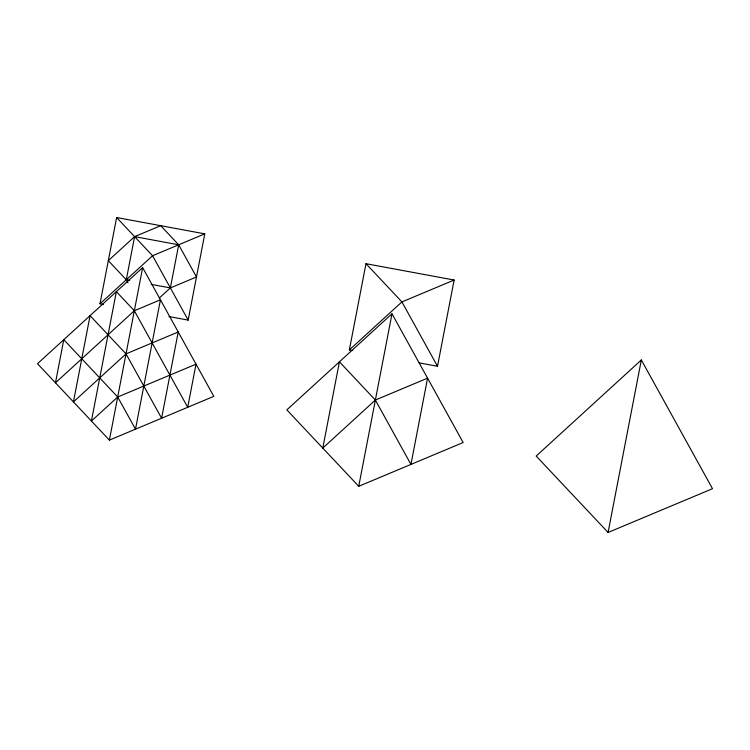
<?xml version="1.0" encoding="UTF-8"?>
<svg xmlns="http://www.w3.org/2000/svg" width="750" height="750" viewBox="0 0 750 750"><rect width="100%" height="100%" fill="white"/><g stroke="black" fill="none" stroke-linecap="round" stroke-linejoin="round"><path stroke-width="1.12" d="M103.397 304.406L100.003 303.778L116.634 217.528L204.787 233.85L188.166 320.109L168.947 316.547M109.388 440.119L142.65 267.619L213.816 396.356L109.388 440.119L37.5 363.703L142.65 267.619M352.781 350.587L349.35 349.959L365.981 263.7L454.134 280.031L437.503 366.281L419.184 362.887M358.734 486.3L391.997 313.791L463.153 442.528L358.734 486.3L286.847 409.875L391.997 313.791M608.081 532.472L641.334 359.962L712.5 488.7L608.081 532.472L536.184 456.056L641.334 359.962M100.003 303.778L152.578 255.741L204.787 233.85M159.347 297.994L170.372 287.925L196.481 276.984L178.688 244.8L160.716 225.694L134.606 236.634L108.319 260.653L126.291 279.759L127.959 282.778M349.35 349.959L401.925 301.913L454.134 280.031M129.684 280.387L126.291 279.759L134.606 236.634L178.688 244.8L170.372 287.925L151.163 284.363M365.981 263.7L401.925 301.913L437.503 366.281M116.634 217.528L152.578 255.741L188.166 320.109M63.788 339.684L55.472 382.809L134.334 310.744L160.444 299.803L135.497 429.178L117.703 396.994L63.788 339.684M90.075 315.666L73.444 401.916L126.019 353.869L178.228 331.988L161.606 418.238L126.019 353.869L90.075 315.666M116.363 291.637L91.416 421.022L117.703 396.994L196.022 364.172L187.706 407.297L134.334 310.744L116.363 291.637M339.422 361.837L322.791 448.087L375.366 400.041L427.575 378.159L410.944 464.409L375.366 400.041L339.422 361.837"/></g></svg>
